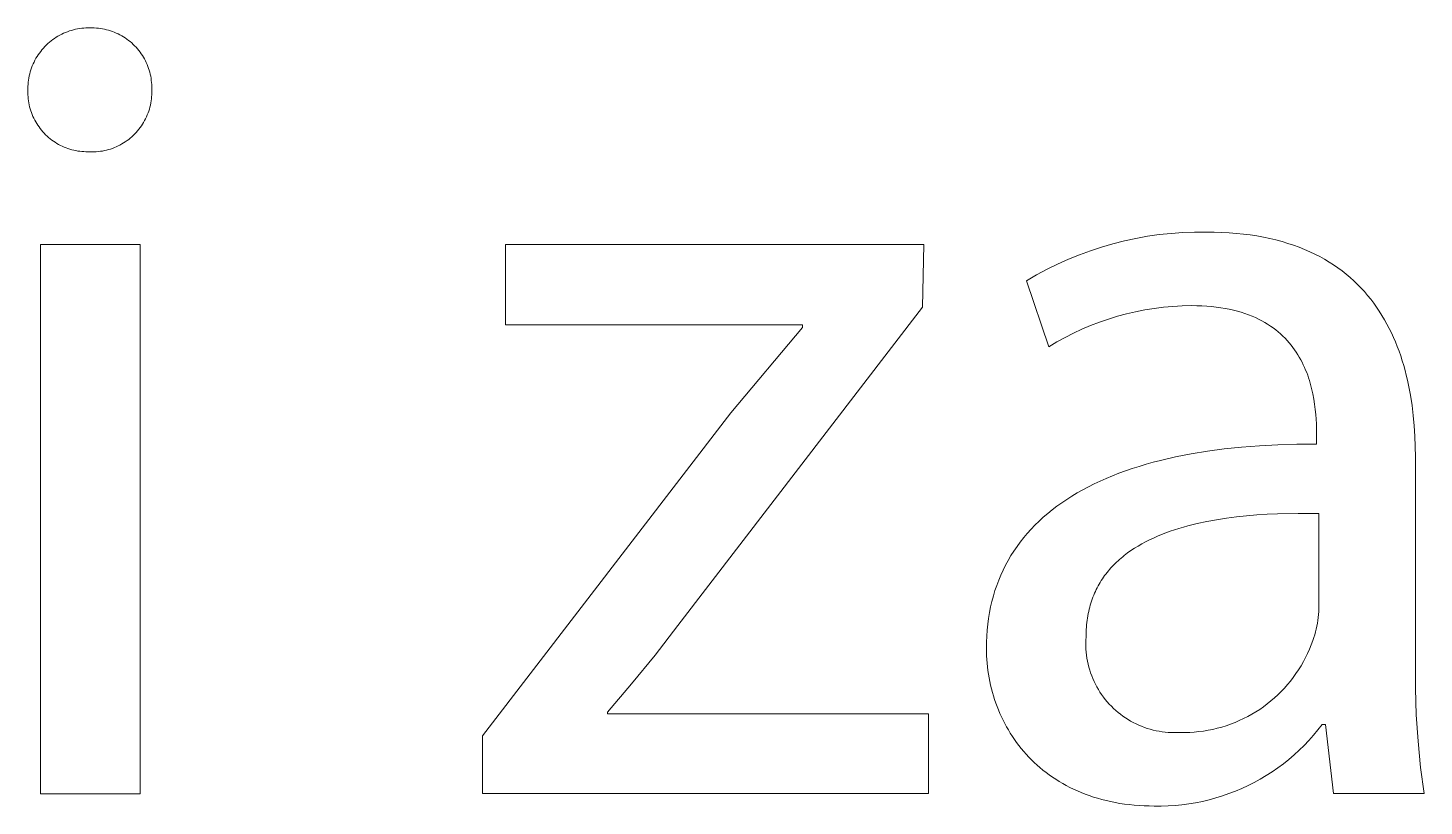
# Model space of a CAD drawing. Header units: millimetres. Extents: x -1576 to 3664, y -445 to 3215.
# Drawn here: x 2179.8 to 2244.4, y -358.2 to -322.2 of the extents above; entities that cross this region are included whole.
import ezdxf

# ---------------------------------------------------------------- set-up
doc = ezdxf.new("R2010")
doc.units = ezdxf.units.MM
doc.header["$MEASUREMENT"] = 0
doc.layers.add('Domyślny', color=7, linetype='Continuous', true_color=0x000000)

msp = doc.modelspace()

# ---------------------------------------------------------------- linework, layer by layer
at = {"layer": 'Domyślny', "color": 18, "lineweight": 15, "true_color": 0x000000}
for p, q in [((2180.832, -322.88), (2180.907, -322.819)), ((2180.907, -322.819), (2180.985, -322.76)), ((2180.985, -322.76), (2181.064, -322.704)), ((2181.064, -322.704), (2181.146, -322.65)), ((2181.146, -322.65), (2181.229, -322.6)), ((2181.229, -322.6), (2181.314, -322.552)), ((2181.314, -322.552), (2181.4, -322.508)), ((2181.4, -322.508), (2181.489, -322.466)), ((2181.489, -322.466), (2181.578, -322.428)), ((2181.578, -322.428), (2181.669, -322.392)), ((2181.669, -322.392), (2181.761, -322.36)), ((2181.761, -322.36), (2181.854, -322.331)), ((2181.854, -322.331), (2181.947, -322.306)), ((2181.947, -322.306), (2182.042, -322.283)), ((2182.042, -322.283), (2182.138, -322.264)), ((2182.138, -322.264), (2182.234, -322.248)), ((2182.234, -322.248), (2182.33, -322.236)), ((2182.33, -322.236), (2182.427, -322.227)), ((2182.427, -322.227), (2182.524, -322.221)), ((2182.524, -322.221), (2182.622, -322.219)), ((2182.622, -322.219), (2182.719, -322.22)), ((2182.719, -322.22), (2182.814, -322.219)), ((2182.814, -322.219), (2182.909, -322.221)), ((2182.909, -322.221), (2183.004, -322.226)), ((2183.004, -322.226), (2183.099, -322.234)), ((2183.099, -322.234), (2183.193, -322.246)), ((2183.193, -322.246), (2183.287, -322.261)), ((2183.287, -322.261), (2183.38, -322.279)), ((2183.38, -322.279), (2183.472, -322.301)), ((2183.472, -322.301), (2183.564, -322.325)), ((2183.564, -322.325), (2183.655, -322.353)), ((2183.655, -322.353), (2183.745, -322.384)), ((2183.745, -322.384), (2183.834, -322.418)), ((2183.834, -322.418), (2183.921, -322.455)), ((2183.921, -322.455), (2184.007, -322.494)), ((2184.007, -322.494), (2184.092, -322.537)), ((2184.092, -322.537), (2184.175, -322.583)), ((2184.175, -322.583), (2184.257, -322.632)), ((2184.257, -322.632), (2184.337, -322.683)), ((2184.337, -322.683), (2184.415, -322.737)), ((2184.415, -322.737), (2184.491, -322.794)), ((2184.491, -322.794), (2184.565, -322.853)), ((2184.565, -322.853), (2184.638, -322.915)), ((2180.261, -323.54), (2180.314, -323.459)), ((2180.314, -323.459), (2180.369, -323.379)), ((2180.369, -323.379), (2180.428, -323.301)), ((2180.428, -323.301), (2180.489, -323.225)), ((2180.489, -323.225), (2180.553, -323.151)), ((2180.553, -323.151), (2180.619, -323.08)), ((2180.619, -323.08), (2180.687, -323.011)), ((2180.687, -323.011), (2180.758, -322.944)), ((2180.758, -322.944), (2180.832, -322.88)), ((2184.638, -322.915), (2184.707, -322.979)), ((2184.707, -322.979), (2184.775, -323.046)), ((2184.775, -323.046), (2184.841, -323.115)), ((2184.841, -323.115), (2184.904, -323.186)), ((2184.904, -323.186), (2184.964, -323.259)), ((2184.964, -323.259), (2185.022, -323.334)), ((2185.022, -323.334), (2185.077, -323.411)), ((2185.077, -323.411), (2185.13, -323.49)), ((2185.13, -323.49), (2185.18, -323.571)), ((2179.975, -324.157), (2180.006, -324.065)), ((2180.006, -324.065), (2180.041, -323.974)), ((2180.041, -323.974), (2180.079, -323.884)), ((2180.079, -323.884), (2180.12, -323.796)), ((2180.12, -323.796), (2180.164, -323.709)), ((2180.164, -323.709), (2180.211, -323.624)), ((2180.211, -323.624), (2180.261, -323.54)), ((2185.18, -323.571), (2185.227, -323.654)), ((2185.227, -323.654), (2185.271, -323.738)), ((2185.271, -323.738), (2185.312, -323.823)), ((2185.312, -323.823), (2185.351, -323.91)), ((2185.351, -323.91), (2185.386, -323.999)), ((2185.386, -323.999), (2185.418, -324.088)), ((2185.418, -324.088), (2185.447, -324.178)), ((2179.845, -324.824), (2179.854, -324.727)), ((2179.854, -324.727), (2179.866, -324.631)), ((2179.866, -324.631), (2179.881, -324.535)), ((2179.881, -324.535), (2179.899, -324.439)), ((2179.899, -324.439), (2179.921, -324.344)), ((2179.921, -324.344), (2179.946, -324.25)), ((2179.946, -324.25), (2179.975, -324.157)), ((2185.447, -324.178), (2185.473, -324.27)), ((2185.473, -324.27), (2185.496, -324.362)), ((2185.496, -324.362), (2185.516, -324.455)), ((2185.516, -324.455), (2185.532, -324.548)), ((2185.532, -324.548), (2185.546, -324.642)), ((2185.546, -324.642), (2185.556, -324.737)), ((2185.556, -324.737), (2185.563, -324.832)), ((2179.838, -325.019), (2179.84, -324.922)), ((2179.84, -325.116), (2179.838, -325.019)), ((2179.839, -325.211), (2179.84, -325.116)), ((2179.841, -325.305), (2179.839, -325.211)), ((2179.84, -324.922), (2179.845, -324.824)), ((2179.846, -325.399), (2179.841, -325.305)), ((2179.854, -325.493), (2179.846, -325.399)), ((2185.557, -325.404), (2185.548, -325.499)), ((2185.562, -325.308), (2185.557, -325.404)), ((2185.564, -325.212), (2185.562, -325.308)), ((2185.563, -324.832), (2185.566, -324.926)), ((2185.566, -325.021), (2185.563, -325.116)), ((2185.563, -325.116), (2185.564, -325.212)), ((2185.566, -324.926), (2185.566, -325.021)), ((2179.865, -325.586), (2179.854, -325.493)), ((2179.88, -325.679), (2179.865, -325.586)), ((2179.898, -325.772), (2179.88, -325.679)), ((2179.919, -325.863), (2179.898, -325.772)), ((2179.943, -325.954), (2179.919, -325.863)), ((2179.971, -326.045), (2179.943, -325.954)), ((2180.001, -326.134), (2179.971, -326.045)), ((2185.425, -326.06), (2185.394, -326.151)), ((2185.454, -325.969), (2185.425, -326.06)), ((2185.479, -325.876), (2185.454, -325.969)), ((2185.501, -325.783), (2185.479, -325.876)), ((2185.52, -325.689), (2185.501, -325.783)), ((2185.536, -325.594), (2185.52, -325.689)), ((2185.548, -325.499), (2185.536, -325.594)), ((2180.035, -326.222), (2180.001, -326.134)), ((2180.071, -326.309), (2180.035, -326.222)), ((2180.111, -326.394), (2180.071, -326.309)), ((2180.153, -326.478), (2180.111, -326.394)), ((2180.198, -326.561), (2180.153, -326.478)), ((2180.246, -326.642), (2180.198, -326.561)), ((2180.297, -326.721), (2180.246, -326.642)), ((2180.351, -326.799), (2180.297, -326.721)), ((2185.14, -326.666), (2185.087, -326.746)), ((2185.189, -326.584), (2185.14, -326.666)), ((2185.236, -326.5), (2185.189, -326.584)), ((2185.28, -326.415), (2185.236, -326.5)), ((2185.321, -326.328), (2185.28, -326.415)), ((2185.359, -326.24), (2185.321, -326.328)), ((2185.394, -326.151), (2185.359, -326.24)), ((2180.407, -326.874), (2180.351, -326.799)), ((2180.465, -326.948), (2180.407, -326.874)), ((2180.527, -327.02), (2180.465, -326.948)), ((2180.59, -327.089), (2180.527, -327.02)), ((2180.656, -327.156), (2180.59, -327.089)), ((2180.724, -327.221), (2180.656, -327.156)), ((2180.795, -327.284), (2180.724, -327.221)), ((2180.867, -327.344), (2180.795, -327.284)), ((2180.942, -327.401), (2180.867, -327.344)), ((2184.499, -327.372), (2184.422, -327.43)), ((2184.573, -327.312), (2184.499, -327.372)), ((2184.646, -327.249), (2184.573, -327.312)), ((2184.716, -327.184), (2184.646, -327.249)), ((2184.784, -327.117), (2184.716, -327.184)), ((2184.85, -327.047), (2184.784, -327.117)), ((2184.913, -326.975), (2184.85, -327.047)), ((2184.974, -326.9), (2184.913, -326.975)), ((2185.032, -326.824), (2184.974, -326.9)), ((2185.087, -326.746), (2185.032, -326.824)), ((2181.019, -327.456), (2180.942, -327.401)), ((2181.097, -327.508), (2181.019, -327.456)), ((2181.177, -327.558), (2181.097, -327.508)), ((2181.259, -327.605), (2181.177, -327.558)), ((2181.342, -327.649), (2181.259, -327.605)), ((2181.427, -327.69), (2181.342, -327.649)), ((2181.513, -327.728), (2181.427, -327.69)), ((2181.6, -327.763), (2181.513, -327.728)), ((2181.689, -327.795), (2181.6, -327.763)), ((2181.779, -327.824), (2181.689, -327.795)), ((2181.869, -327.85), (2181.779, -327.824)), ((2181.96, -327.873), (2181.869, -327.85)), ((2182.053, -327.893), (2181.96, -327.873)), ((2182.145, -327.909), (2182.053, -327.893)), ((2182.239, -327.922), (2182.145, -327.909)), ((2182.332, -327.932), (2182.239, -327.922)), ((2182.426, -327.939), (2182.332, -327.932)), ((2182.52, -327.943), (2182.426, -327.939)), ((2182.614, -327.943), (2182.52, -327.943)), ((2182.71, -327.948), (2182.614, -327.943)), ((2182.806, -327.95), (2182.71, -327.948)), ((2182.902, -327.949), (2182.806, -327.95)), ((2182.998, -327.944), (2182.902, -327.949)), ((2183.093, -327.936), (2182.998, -327.944)), ((2183.188, -327.924), (2183.093, -327.936)), ((2183.283, -327.909), (2183.188, -327.924)), ((2183.377, -327.891), (2183.283, -327.909)), ((2183.471, -327.87), (2183.377, -327.891)), ((2183.563, -327.845), (2183.471, -327.87)), ((2183.655, -327.817), (2183.563, -327.845)), ((2183.746, -327.786), (2183.655, -327.817)), ((2183.835, -327.752), (2183.746, -327.786)), ((2183.924, -327.715), (2183.835, -327.752)), ((2184.011, -327.675), (2183.924, -327.715)), ((2184.096, -327.632), (2184.011, -327.675)), ((2184.18, -327.585), (2184.096, -327.632)), ((2184.263, -327.536), (2184.18, -327.585)), ((2184.343, -327.484), (2184.263, -327.536)), ((2184.422, -327.43), (2184.343, -327.484)), ((2231.085, -331.95), (2231.623, -331.854)), ((2231.623, -331.854), (2232.163, -331.777)), ((2232.163, -331.777), (2232.706, -331.718)), ((2232.706, -331.718), (2233.25, -331.678)), ((2233.25, -331.678), (2233.796, -331.658)), ((2233.796, -331.658), (2234.342, -331.656)), ((2234.342, -331.656), (2234.7, -331.66)), ((2234.7, -331.66), (2235.051, -331.672)), ((2235.051, -331.672), (2235.393, -331.691)), ((2235.393, -331.691), (2235.727, -331.717)), ((2235.727, -331.717), (2236.052, -331.751)), ((2236.052, -331.751), (2236.37, -331.792)), ((2236.37, -331.792), (2236.68, -331.839)), ((2236.68, -331.839), (2236.981, -331.894)), ((2236.981, -331.894), (2237.275, -331.956)), ((2180.416, -332.236), (2185.022, -332.236)), ((2180.416, -357.624), (2180.416, -332.236)), ((2185.022, -332.236), (2185.022, -357.624)), ((2201.925, -335.947), (2201.925, -332.23)), ((2201.925, -332.23), (2221.276, -332.23)), ((2221.276, -332.23), (2221.206, -335.127)), ((2228.466, -332.708), (2228.979, -332.52)), ((2228.979, -332.52), (2229.498, -332.35)), ((2229.498, -332.35), (2230.022, -332.198)), ((2230.022, -332.198), (2230.552, -332.065)), ((2230.552, -332.065), (2231.085, -331.95)), ((2237.275, -331.956), (2237.561, -332.024)), ((2237.561, -332.024), (2237.84, -332.098)), ((2237.84, -332.098), (2238.11, -332.179)), ((2238.11, -332.179), (2238.374, -332.267)), ((2238.374, -332.267), (2238.63, -332.36)), ((2238.63, -332.36), (2238.879, -332.459)), ((2238.879, -332.459), (2239.12, -332.565)), ((2226.972, -333.376), (2227.462, -333.136)), ((2227.462, -333.136), (2227.961, -332.913)), ((2227.961, -332.913), (2228.466, -332.708)), ((2239.12, -332.565), (2239.355, -332.676)), ((2239.355, -332.676), (2239.582, -332.792)), ((2239.582, -332.792), (2239.803, -332.914)), ((2239.803, -332.914), (2240.016, -333.042)), ((2240.016, -333.042), (2240.223, -333.175)), ((2240.223, -333.175), (2240.424, -333.313)), ((2226.018, -333.907), (2226.491, -333.633)), ((2226.491, -333.633), (2226.972, -333.376)), ((2240.424, -333.313), (2240.617, -333.456)), ((2240.617, -333.456), (2240.805, -333.603)), ((2240.805, -333.603), (2240.986, -333.756)), ((2240.986, -333.756), (2241.16, -333.913)), ((2227.048, -336.961), (2226.018, -333.907)), ((2241.16, -333.913), (2241.328, -334.074)), ((2241.328, -334.074), (2241.491, -334.24)), ((2241.491, -334.24), (2241.647, -334.411)), ((2241.647, -334.411), (2241.797, -334.585)), ((2232.791, -335.094), (2232.357, -335.133)), ((2233.226, -335.069), (2232.791, -335.094)), ((2233.661, -335.059), (2233.226, -335.069)), ((2233.901, -335.061), (2233.661, -335.059)), ((2234.135, -335.07), (2233.901, -335.061)), ((2234.362, -335.083), (2234.135, -335.07)), ((2234.583, -335.102), (2234.362, -335.083)), ((2234.797, -335.125), (2234.583, -335.102)), ((2241.797, -334.585), (2241.941, -334.763)), ((2241.941, -334.763), (2242.08, -334.945)), ((2242.08, -334.945), (2242.213, -335.131)), ((2221.206, -335.127), (2209.899, -349.854)), ((2229.807, -335.681), (2229.395, -335.822)), ((2230.223, -335.553), (2229.807, -335.681)), ((2230.644, -335.44), (2230.223, -335.553)), ((2231.068, -335.341), (2230.644, -335.44)), ((2231.495, -335.257), (2231.068, -335.341)), ((2231.925, -335.188), (2231.495, -335.257)), ((2232.357, -335.133), (2231.925, -335.188)), ((2235.005, -335.154), (2234.797, -335.125)), ((2235.207, -335.187), (2235.005, -335.154)), ((2235.402, -335.226), (2235.207, -335.187)), ((2235.592, -335.268), (2235.402, -335.226)), ((2235.775, -335.315), (2235.592, -335.268)), ((2235.953, -335.366), (2235.775, -335.315)), ((2236.125, -335.422), (2235.953, -335.366)), ((2236.291, -335.481), (2236.125, -335.422)), ((2236.452, -335.545), (2236.291, -335.481)), ((2236.607, -335.612), (2236.452, -335.545)), ((2236.757, -335.683), (2236.607, -335.612)), ((2236.902, -335.758), (2236.757, -335.683)), ((2237.041, -335.835), (2236.902, -335.758)), ((2242.213, -335.131), (2242.34, -335.321)), ((2242.34, -335.321), (2242.462, -335.514)), ((2242.462, -335.514), (2242.579, -335.71)), ((2242.579, -335.71), (2242.69, -335.909)), ((2215.657, -335.947), (2201.925, -335.947)), ((2212.342, -340.012), (2215.657, -336.069)), ((2215.657, -336.069), (2215.657, -335.947)), ((2228.192, -336.331), (2227.804, -336.528)), ((2228.587, -336.148), (2228.192, -336.331)), ((2228.988, -335.978), (2228.587, -336.148)), ((2229.395, -335.822), (2228.988, -335.978)), ((2237.175, -335.917), (2237.041, -335.835)), ((2237.305, -336.001), (2237.175, -335.917)), ((2237.429, -336.088), (2237.305, -336.001)), ((2237.549, -336.178), (2237.429, -336.088)), ((2237.663, -336.271), (2237.549, -336.178)), ((2237.773, -336.367), (2237.663, -336.271)), ((2237.879, -336.465), (2237.773, -336.367)), ((2242.69, -335.909), (2242.796, -336.112)), ((2242.796, -336.112), (2242.897, -336.318)), ((2242.897, -336.318), (2242.992, -336.526)), ((2227.422, -336.738), (2227.048, -336.961)), ((2227.804, -336.528), (2227.422, -336.738)), ((2237.98, -336.566), (2237.879, -336.465)), ((2238.077, -336.669), (2237.98, -336.566)), ((2238.17, -336.774), (2238.077, -336.669)), ((2238.258, -336.881), (2238.17, -336.774)), ((2238.342, -336.99), (2238.258, -336.881)), ((2238.422, -337.101), (2238.342, -336.99)), ((2242.992, -336.526), (2243.083, -336.737)), ((2243.083, -336.737), (2243.169, -336.951)), ((2243.169, -336.951), (2243.25, -337.167)), ((2238.499, -337.214), (2238.422, -337.101)), ((2238.571, -337.328), (2238.499, -337.214)), ((2238.64, -337.443), (2238.571, -337.328)), ((2238.705, -337.56), (2238.64, -337.443)), ((2238.767, -337.678), (2238.705, -337.56)), ((2238.825, -337.797), (2238.767, -337.678)), ((2243.25, -337.167), (2243.327, -337.386)), ((2243.327, -337.386), (2243.398, -337.607)), ((2243.398, -337.607), (2243.466, -337.83)), ((2238.88, -337.916), (2238.825, -337.797)), ((2238.932, -338.037), (2238.88, -337.916)), ((2238.98, -338.158), (2238.932, -338.037)), ((2239.026, -338.28), (2238.98, -338.158)), ((2239.068, -338.402), (2239.026, -338.28)), ((2243.466, -337.83), (2243.529, -338.055)), ((2243.529, -338.055), (2243.587, -338.281)), ((2243.587, -338.281), (2243.642, -338.51)), ((2239.108, -338.525), (2239.068, -338.402)), ((2239.144, -338.647), (2239.108, -338.525)), ((2239.178, -338.77), (2239.144, -338.647)), ((2239.21, -338.893), (2239.178, -338.77)), ((2239.239, -339.015), (2239.21, -338.893)), ((2243.642, -338.51), (2243.692, -338.74)), ((2243.692, -338.74), (2243.738, -338.971)), ((2243.738, -338.971), (2243.78, -339.204)), ((2239.265, -339.137), (2239.239, -339.015)), ((2239.312, -339.379), (2239.265, -339.137)), ((2239.349, -339.619), (2239.312, -339.379)), ((2239.379, -339.854), (2239.349, -339.619)), ((2243.78, -339.204), (2243.853, -339.673)), ((2200.861, -354.949), (2212.342, -340.012)), ((2239.402, -340.085), (2239.379, -339.854)), ((2239.418, -340.31), (2239.402, -340.085)), ((2243.853, -339.673), (2243.911, -340.146)), ((2243.911, -340.146), (2243.954, -340.622)), ((2239.429, -340.528), (2239.418, -340.31)), ((2239.435, -340.738), (2239.429, -340.528)), ((2239.437, -340.939), (2239.435, -340.738)), ((2243.954, -340.622), (2243.985, -341.099)), ((2235.965, -341.602), (2236.794, -341.537)), ((2236.794, -341.537), (2237.649, -341.493)), ((2237.649, -341.493), (2238.53, -341.468)), ((2238.53, -341.468), (2239.437, -341.462)), ((2239.437, -341.462), (2239.437, -340.939)), ((2243.985, -341.099), (2244.002, -341.578)), ((2244.002, -341.578), (2244.008, -342.056)), ((2231.881, -342.303), (2232.218, -342.215)), ((2232.218, -342.215), (2232.914, -342.054)), ((2232.914, -342.054), (2233.637, -341.912)), ((2233.637, -341.912), (2234.386, -341.789)), ((2234.386, -341.789), (2235.162, -341.686)), ((2235.162, -341.686), (2235.965, -341.602)), ((2244.008, -342.056), (2244.008, -351.548)), ((2230, -342.927), (2230.296, -342.811)), ((2230.296, -342.811), (2230.599, -342.7)), ((2230.599, -342.7), (2230.909, -342.594)), ((2230.909, -342.594), (2231.226, -342.492)), ((2231.226, -342.492), (2231.55, -342.395)), ((2231.55, -342.395), (2231.881, -342.303)), ((2228.626, -343.575), (2228.886, -343.436)), ((2228.886, -343.436), (2229.154, -343.302)), ((2229.154, -343.302), (2229.429, -343.172)), ((2229.429, -343.172), (2229.711, -343.047)), ((2229.711, -343.047), (2230, -342.927)), ((2227.654, -344.175), (2227.886, -344.018)), ((2227.886, -344.018), (2228.125, -343.866)), ((2228.125, -343.866), (2228.372, -343.718)), ((2228.372, -343.718), (2228.626, -343.575)), ((2226.798, -344.847), (2227.001, -344.673)), ((2227.001, -344.673), (2227.211, -344.502)), ((2227.211, -344.502), (2227.429, -344.337)), ((2227.429, -344.337), (2227.654, -344.175)), ((2236.201, -344.779), (2235.732, -344.828)), ((2236.675, -344.739), (2236.201, -344.779)), ((2237.152, -344.708), (2236.675, -344.739)), ((2237.631, -344.686), (2237.152, -344.708)), ((2238.589, -344.666), (2237.631, -344.686)), ((2239.541, -344.673), (2238.589, -344.666)), ((2239.541, -349.07), (2239.541, -344.673)), ((2226.06, -345.591), (2226.233, -345.398)), ((2226.233, -345.398), (2226.414, -345.21)), ((2226.414, -345.21), (2226.602, -345.027)), ((2226.602, -345.027), (2226.798, -344.847)), ((2232.863, -345.426), (2232.661, -345.494)), ((2233.068, -345.361), (2232.863, -345.426)), ((2233.277, -345.3), (2233.068, -345.361)), ((2233.488, -345.241), (2233.277, -345.3)), ((2233.919, -345.135), (2233.488, -345.241)), ((2234.36, -345.041), (2233.919, -345.135)), ((2234.81, -344.959), (2234.36, -345.041)), ((2235.267, -344.888), (2234.81, -344.959)), ((2235.732, -344.828), (2235.267, -344.888)), ((2225.584, -346.194), (2225.735, -345.988)), ((2225.735, -345.988), (2225.893, -345.787)), ((2225.893, -345.787), (2226.06, -345.591)), ((2231.35, -346.075), (2231.18, -346.174)), ((2231.525, -345.981), (2231.35, -346.075)), ((2231.705, -345.89), (2231.525, -345.981)), ((2231.888, -345.803), (2231.705, -345.89)), ((2232.076, -345.721), (2231.888, -345.803)), ((2232.267, -345.641), (2232.076, -345.721)), ((2232.462, -345.566), (2232.267, -345.641)), ((2232.661, -345.494), (2232.462, -345.566)), ((2225.175, -346.836), (2225.304, -346.618)), ((2225.304, -346.618), (2225.44, -346.404)), ((2225.44, -346.404), (2225.584, -346.194)), ((2230.398, -346.73), (2230.327, -346.791)), ((2230.47, -346.669), (2230.398, -346.73)), ((2230.544, -346.61), (2230.47, -346.669)), ((2230.696, -346.495), (2230.544, -346.61)), ((2230.852, -346.383), (2230.696, -346.495)), ((2231.014, -346.277), (2230.852, -346.383)), ((2231.18, -346.174), (2231.014, -346.277)), ((2224.836, -347.517), (2224.941, -347.286)), ((2224.941, -347.286), (2225.055, -347.059)), ((2225.055, -347.059), (2225.175, -346.836)), ((2229.807, -347.325), (2229.748, -347.397)), ((2229.867, -347.254), (2229.807, -347.325)), ((2229.928, -347.184), (2229.867, -347.254)), ((2229.991, -347.116), (2229.928, -347.184)), ((2230.055, -347.049), (2229.991, -347.116)), ((2230.121, -346.983), (2230.055, -347.049)), ((2230.188, -346.918), (2230.121, -346.983)), ((2230.257, -346.854), (2230.188, -346.918)), ((2230.327, -346.791), (2230.257, -346.854)), ((2224.565, -348.236), (2224.647, -347.992)), ((2224.647, -347.992), (2224.738, -347.752)), ((2224.738, -347.752), (2224.836, -347.517)), ((2229.337, -348.016), (2229.293, -348.099)), ((2229.383, -347.934), (2229.337, -348.016)), ((2229.43, -347.854), (2229.383, -347.934)), ((2229.479, -347.775), (2229.43, -347.854)), ((2229.53, -347.697), (2229.479, -347.775)), ((2229.582, -347.62), (2229.53, -347.697)), ((2229.636, -347.544), (2229.582, -347.62)), ((2229.691, -347.47), (2229.636, -347.544)), ((2229.748, -347.397), (2229.691, -347.47)), ((2224.423, -348.736), (2224.49, -348.484)), ((2224.49, -348.484), (2224.565, -348.236)), ((2229.063, -348.624), (2229.031, -348.717)), ((2229.097, -348.534), (2229.063, -348.624)), ((2229.133, -348.444), (2229.097, -348.534)), ((2229.17, -348.356), (2229.133, -348.444)), ((2229.209, -348.269), (2229.17, -348.356)), ((2229.25, -348.183), (2229.209, -348.269)), ((2229.293, -348.099), (2229.25, -348.183)), ((2224.268, -349.518), (2224.312, -349.253)), ((2224.312, -349.253), (2224.363, -348.992)), ((2224.363, -348.992), (2224.423, -348.736)), ((2228.877, -349.298), (2228.858, -349.4)), ((2228.898, -349.198), (2228.877, -349.298)), ((2228.921, -349.099), (2228.898, -349.198)), ((2228.946, -349.001), (2228.921, -349.099)), ((2228.972, -348.905), (2228.946, -349.001)), ((2229.001, -348.81), (2228.972, -348.905)), ((2229.031, -348.717), (2229.001, -348.81)), ((2239.529, -349.342), (2239.537, -349.206)), ((2239.537, -349.206), (2239.541, -349.07)), ((2209.899, -349.854), (2208.846, -351.213)), ((2224.205, -350.059), (2224.233, -349.786)), ((2224.233, -349.786), (2224.268, -349.518)), ((2228.792, -349.929), (2228.785, -350.039)), ((2228.801, -349.82), (2228.792, -349.929)), ((2228.812, -349.713), (2228.801, -349.82)), ((2228.826, -349.607), (2228.812, -349.713)), ((2228.841, -349.503), (2228.826, -349.607)), ((2228.858, -349.4), (2228.841, -349.503)), ((2239.423, -350.015), (2239.453, -349.882)), ((2239.453, -349.882), (2239.478, -349.748)), ((2239.478, -349.748), (2239.499, -349.614)), ((2239.499, -349.614), (2239.516, -349.478)), ((2239.516, -349.478), (2239.529, -349.342)), ((2224.169, -350.902), (2224.173, -350.617)), ((2224.173, -350.617), (2224.185, -350.336)), ((2224.185, -350.336), (2224.205, -350.059)), ((2228.767, -350.519), (2228.763, -350.66)), ((2228.775, -350.379), (2228.767, -350.519)), ((2228.776, -350.264), (2228.775, -350.379)), ((2228.78, -350.151), (2228.776, -350.264)), ((2228.785, -350.039), (2228.78, -350.151)), ((2239.188, -350.738), (2239.262, -350.536)), ((2239.262, -350.536), (2239.309, -350.408)), ((2239.309, -350.408), (2239.351, -350.278)), ((2239.351, -350.278), (2239.389, -350.147)), ((2239.389, -350.147), (2239.423, -350.015)), ((2208.846, -351.213), (2207.758, -352.545)), ((2224.171, -351.075), (2224.169, -350.902)), ((2224.177, -351.247), (2224.171, -351.075)), ((2224.186, -351.419), (2224.177, -351.247)), ((2228.763, -350.66), (2228.764, -350.801)), ((2228.764, -350.801), (2228.77, -350.941)), ((2228.77, -350.941), (2228.781, -351.082)), ((2228.781, -351.082), (2228.796, -351.222)), ((2228.796, -351.222), (2228.817, -351.361)), ((2238.926, -351.33), (2239.02, -351.136)), ((2239.02, -351.136), (2239.108, -350.939)), ((2239.108, -350.939), (2239.188, -350.738)), ((2224.2, -351.591), (2224.186, -351.419)), ((2224.217, -351.762), (2224.2, -351.591)), ((2224.238, -351.933), (2224.217, -351.762)), ((2228.817, -351.361), (2228.842, -351.499)), ((2228.842, -351.499), (2228.871, -351.637)), ((2228.871, -351.637), (2228.906, -351.773)), ((2228.906, -351.773), (2228.945, -351.909)), ((2228.945, -351.909), (2228.989, -352.042)), ((2238.486, -352.07), (2238.605, -351.891)), ((2238.605, -351.891), (2238.719, -351.708)), ((2238.719, -351.708), (2238.826, -351.52)), ((2238.826, -351.52), (2238.926, -351.33)), ((2244.008, -351.548), (2244.01, -352.766)), ((2207.758, -352.545), (2206.636, -353.849)), ((2224.263, -352.103), (2224.238, -351.933)), ((2224.292, -352.273), (2224.263, -352.103)), ((2224.325, -352.441), (2224.292, -352.273)), ((2224.361, -352.609), (2224.325, -352.441)), ((2228.989, -352.042), (2229.037, -352.174)), ((2229.037, -352.174), (2229.09, -352.305)), ((2229.09, -352.305), (2229.147, -352.433)), ((2229.147, -352.433), (2229.209, -352.56)), ((2238.091, -352.583), (2238.229, -352.417)), ((2238.229, -352.417), (2238.36, -352.246)), ((2238.36, -352.246), (2238.486, -352.07)), ((2224.402, -352.776), (2224.361, -352.609)), ((2224.446, -352.943), (2224.402, -352.776)), ((2224.494, -353.107), (2224.446, -352.943)), ((2224.546, -353.271), (2224.494, -353.107)), ((2229.209, -352.56), (2229.275, -352.684)), ((2229.275, -352.684), (2229.345, -352.806)), ((2229.345, -352.806), (2229.42, -352.926)), ((2229.42, -352.926), (2229.498, -353.043)), ((2229.498, -353.043), (2229.58, -353.157)), ((2229.58, -353.157), (2229.667, -353.268)), ((2237.324, -353.339), (2237.488, -353.198)), ((2237.488, -353.198), (2237.647, -353.052)), ((2237.647, -353.052), (2237.8, -352.901)), ((2237.8, -352.901), (2237.948, -352.744)), ((2237.948, -352.744), (2238.091, -352.583)), ((2244.01, -352.766), (2244.051, -353.984)), ((2206.636, -353.849), (2206.636, -353.937)), ((2224.601, -353.434), (2224.546, -353.271)), ((2224.661, -353.595), (2224.601, -353.434)), ((2224.724, -353.755), (2224.661, -353.595)), ((2224.791, -353.913), (2224.724, -353.755)), ((2229.667, -353.268), (2229.757, -353.376)), ((2229.757, -353.376), (2229.85, -353.481)), ((2229.85, -353.481), (2229.947, -353.583)), ((2229.947, -353.583), (2230.048, -353.682)), ((2230.048, -353.682), (2230.152, -353.776)), ((2230.152, -353.776), (2230.259, -353.868)), ((2236.44, -353.954), (2236.625, -353.843)), ((2236.625, -353.843), (2236.806, -353.726)), ((2236.806, -353.726), (2236.983, -353.603)), ((2236.983, -353.603), (2237.156, -353.474)), ((2237.156, -353.474), (2237.324, -353.339)), ((2206.636, -353.937), (2221.485, -353.937)), ((2221.485, -353.937), (2221.485, -357.618)), ((2224.862, -354.07), (2224.791, -353.913)), ((2224.937, -354.225), (2224.862, -354.07)), ((2225.015, -354.379), (2224.937, -354.225)), ((2225.097, -354.53), (2225.015, -354.379)), ((2230.259, -353.868), (2230.369, -353.955)), ((2230.369, -353.955), (2230.483, -354.039)), ((2230.483, -354.039), (2230.598, -354.119)), ((2230.598, -354.119), (2230.717, -354.194)), ((2230.717, -354.194), (2230.838, -354.266)), ((2230.838, -354.266), (2230.962, -354.334)), ((2230.962, -354.334), (2231.088, -354.397)), ((2231.088, -354.397), (2231.215, -354.456)), ((2231.215, -354.456), (2231.345, -354.51)), ((2235.055, -354.544), (2235.261, -354.48)), ((2235.261, -354.48), (2235.464, -354.409)), ((2235.464, -354.409), (2235.665, -354.331)), ((2235.665, -354.331), (2235.864, -354.247)), ((2235.864, -354.247), (2236.059, -354.156)), ((2236.059, -354.156), (2236.251, -354.058)), ((2236.251, -354.058), (2236.44, -353.954)), ((2239.698, -354.427), (2239.501, -354.679)), ((2239.855, -354.427), (2239.698, -354.427)), ((2240.222, -357.62), (2239.855, -354.427)), ((2244.051, -353.984), (2244.131, -355.2)), ((2200.861, -357.618), (2200.861, -354.949)), ((2225.183, -354.68), (2225.097, -354.53)), ((2225.273, -354.828), (2225.183, -354.68)), ((2225.367, -354.974), (2225.273, -354.828)), ((2225.464, -355.117), (2225.367, -354.974)), ((2225.565, -355.259), (2225.464, -355.117)), ((2231.345, -354.51), (2231.477, -354.56)), ((2231.477, -354.56), (2231.61, -354.605)), ((2231.61, -354.605), (2231.745, -354.646)), ((2231.745, -354.646), (2231.881, -354.682)), ((2231.881, -354.682), (2232.018, -354.714)), ((2232.018, -354.714), (2232.156, -354.74)), ((2232.156, -354.74), (2232.295, -354.762)), ((2232.295, -354.762), (2232.435, -354.78)), ((2232.435, -354.78), (2232.575, -354.792)), ((2232.575, -354.792), (2232.716, -354.8)), ((2232.716, -354.8), (2232.856, -354.802)), ((2232.856, -354.802), (2232.997, -354.8)), ((2232.997, -354.8), (2233.138, -354.793)), ((2233.138, -354.793), (2233.353, -354.795)), ((2233.353, -354.795), (2233.569, -354.789)), ((2233.569, -354.789), (2233.784, -354.776)), ((2233.784, -354.776), (2233.999, -354.755)), ((2233.999, -354.755), (2234.212, -354.727)), ((2234.212, -354.727), (2234.425, -354.692)), ((2234.425, -354.692), (2234.637, -354.65)), ((2234.637, -354.65), (2234.847, -354.6)), ((2234.847, -354.6), (2235.055, -354.544)), ((2239.296, -354.925), (2239.083, -355.163)), ((2239.501, -354.679), (2239.296, -354.925)), ((2225.67, -355.398), (2225.565, -355.259)), ((2225.779, -355.535), (2225.67, -355.398)), ((2225.891, -355.669), (2225.779, -355.535)), ((2226.008, -355.801), (2225.891, -355.669)), ((2238.632, -355.618), (2238.395, -355.833)), ((2238.861, -355.394), (2238.632, -355.618)), ((2239.083, -355.163), (2238.861, -355.394)), ((2244.131, -355.2), (2244.251, -356.412)), ((2226.127, -355.93), (2226.008, -355.801)), ((2226.251, -356.056), (2226.127, -355.93)), ((2226.379, -356.18), (2226.251, -356.056)), ((2226.51, -356.301), (2226.379, -356.18)), ((2226.645, -356.418), (2226.51, -356.301)), ((2226.784, -356.533), (2226.645, -356.418)), ((2237.644, -356.43), (2237.381, -356.612)), ((2237.901, -356.24), (2237.644, -356.43)), ((2238.152, -356.041), (2237.901, -356.24)), ((2238.395, -355.833), (2238.152, -356.041)), ((2244.251, -356.412), (2244.41, -357.62)), ((2226.926, -356.645), (2226.784, -356.533)), ((2227.072, -356.754), (2226.926, -356.645)), ((2227.222, -356.859), (2227.072, -356.754)), ((2227.376, -356.961), (2227.222, -356.859)), ((2227.534, -357.059), (2227.376, -356.961)), ((2227.695, -357.154), (2227.534, -357.059)), ((2236.836, -356.948), (2236.556, -357.103)), ((2237.111, -356.785), (2236.836, -356.948)), ((2237.381, -356.612), (2237.111, -356.785)), ((2185.022, -357.624), (2180.416, -357.624)), ((2221.485, -357.618), (2200.861, -357.618)), ((2227.86, -357.246), (2227.695, -357.154)), ((2228.028, -357.334), (2227.86, -357.246)), ((2228.2, -357.418), (2228.028, -357.334)), ((2228.376, -357.498), (2228.2, -357.418)), ((2228.556, -357.574), (2228.376, -357.498)), ((2228.74, -357.646), (2228.556, -357.574)), ((2228.927, -357.714), (2228.74, -357.646)), ((2229.118, -357.778), (2228.927, -357.714)), ((2235.387, -357.622), (2235.084, -357.727)), ((2235.685, -357.507), (2235.387, -357.622)), ((2235.98, -357.382), (2235.685, -357.507)), ((2236.27, -357.247), (2235.98, -357.382)), ((2236.556, -357.103), (2236.27, -357.247)), ((2244.41, -357.62), (2240.222, -357.62)), ((2229.312, -357.838), (2229.118, -357.778)), ((2229.51, -357.894), (2229.312, -357.838)), ((2229.712, -357.945), (2229.51, -357.894)), ((2229.918, -357.991), (2229.712, -357.945)), ((2230.127, -358.033), (2229.918, -357.991)), ((2230.34, -358.071), (2230.127, -358.033)), ((2230.557, -358.104), (2230.34, -358.071)), ((2230.777, -358.131), (2230.557, -358.104)), ((2231.001, -358.154), (2230.777, -358.131)), ((2231.229, -358.172), (2231.001, -358.154)), ((2231.46, -358.185), (2231.229, -358.172)), ((2231.695, -358.193), (2231.46, -358.185)), ((2231.934, -358.196), (2231.695, -358.193)), ((2232.254, -358.197), (2231.934, -358.196)), ((2232.574, -358.188), (2232.254, -358.197)), ((2232.893, -358.168), (2232.574, -358.188)), ((2233.211, -358.137), (2232.893, -358.168)), ((2233.529, -358.095), (2233.211, -358.137)), ((2233.844, -358.042), (2233.529, -358.095)), ((2234.158, -357.979), (2233.844, -358.042)), ((2234.47, -357.906), (2234.158, -357.979)), ((2234.778, -357.821), (2234.47, -357.906)), ((2235.084, -357.727), (2234.778, -357.821))]:
    msp.add_line(p, q, dxfattribs=at)

doc.saveas('drawing.dxf')
